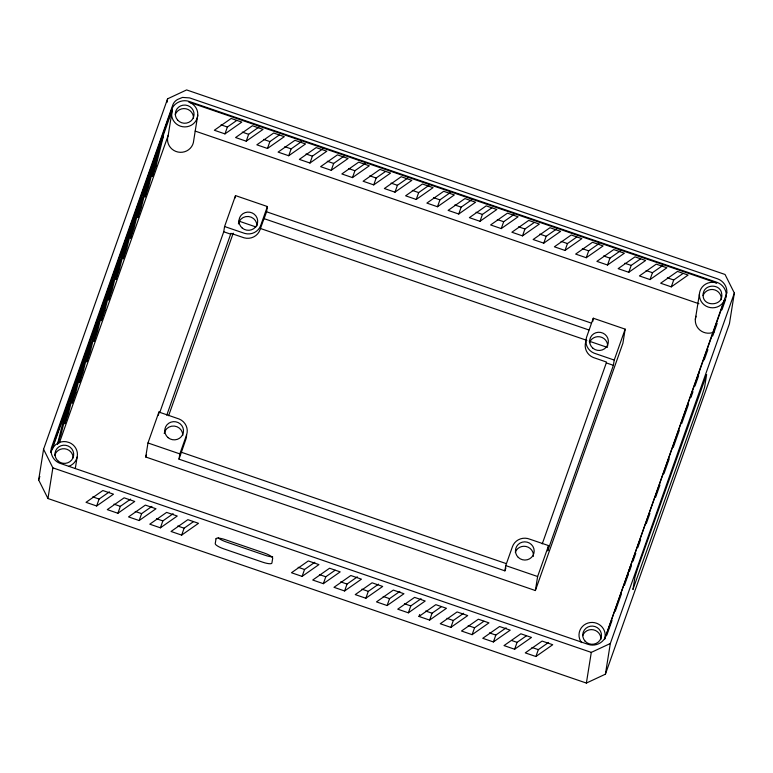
<?xml version="1.0" encoding="UTF-8"?>
<svg xmlns="http://www.w3.org/2000/svg" width="773" height="773" viewBox="0 0 773 773"><rect width="100%" height="100%" fill="white"/><g stroke="black" fill="none" stroke-linecap="round" stroke-linejoin="round"><path stroke-width="1.16" d="M50.67 452.273L171.577 109.66C174.041 102.78 182.215 99.05 189.085 101.418L716.977 282.338C722.542 284.261 726.61 289.846 726.291 295.788M38.65 479.936L43.568 449.258L167.586 98.818L186.622 89.929L725.045 274.473L734.35 293.064L729.432 323.742L605.414 674.182L586.378 683.071L47.955 498.527L38.65 479.936L39.858 476.516M47.955 498.527L52.873 467.858L43.568 449.258M75.29 468.554L77.145 456.998M167.016 102.355L167.586 98.818M59.357 442.91L168.214 135.323L172.282 109.911A13.122 12.745 9.1 0 0 180.428 126.183A13.122 12.745 9.1 0 0 197.086 118.404A13.122 12.745 9.1 0 0 188.941 102.133L716.735 283.024A13.122 12.745 9.1 0 0 700.087 290.803A13.122 12.745 9.1 0 0 708.223 307.074A13.122 12.745 9.1 0 0 724.881 299.296L604.505 639.426A13.122 12.745 9.1 0 0 590.157 622.555A13.122 12.745 9.1 0 0 581.509 642.595M197.762 115.148L193.694 140.56A13.122 12.745 9.1 0 1 178.012 152.049A13.122 12.745 9.1 0 1 168.214 135.323M504.895 570.851L505.745 565.594L512.431 546.695A13.122 12.745 9.1 0 1 529.853 539.206L548.569 545.593L547.719 550.859L613.385 365.329L614.226 360.073L593.973 353.106A13.122 12.745 9.1 0 1 586.601 337.125L593.287 318.225L625.164 329.153L622.922 343.173L535.38 590.543L145.73 456.998L147.972 442.968L158.919 412.048L179.172 419.024A13.122 12.745 9.1 0 1 186.544 435.006L179.848 453.896L179.007 459.162L504.895 570.851L505.938 567.904M158.407 415.207L158.919 412.048M179.007 459.162L185.839 439.383A13.122 12.745 9.1 0 0 186.535 434.658M159.682 412.753L223.735 231.784L224.576 226.528L235.514 195.608L267.4 206.536L266.559 211.792L264.124 218.662L588.871 329.965M235.147 197.946L235.514 195.608M166.765 415.188L230.953 233.34L244.142 237.833A13.122 12.745 9.1 0 0 260.008 229.813L264.269 217.783L264.124 218.662M535.38 590.543L537.621 576.523L548.569 545.593M592.785 321.384L593.287 318.225M542.25 543.873L606.303 362.904L606.438 362.025L593.268 357.484A13.122 12.745 9.1 0 1 585.895 341.502M586.378 683.071L591.297 652.393L610.322 643.503L734.35 293.064M605.414 674.182L610.322 643.503M695.333 319.471L699.401 294.059M721.18 299.653L721.112 296.89A9.373 9.102 9.1 0 0 714.957 289.972C710.281 288.319 704.647 290.851 703.044 295.605M725.905 298.069L726.243 296.417M627.792 575.064L628.159 573.576M68.42 413.468L75.947 383.079L72.304 393.38L64.768 423.778L68.42 413.468L66.391 412.782M75.715 392.858L83.242 362.46L79.6 372.77L72.063 403.168L75.715 392.858L73.686 392.162M104.896 310.398L112.423 280.01L108.78 290.31L101.244 320.708L104.896 310.398L102.867 309.712M119.486 269.178L127.014 238.78L123.371 249.09L115.834 279.478L119.486 269.178L117.457 268.482M141.372 207.328L148.899 176.94L145.256 187.24L137.72 217.638L141.372 207.328L139.343 206.642M155.962 166.108L163.489 135.71L159.847 146.02L152.32 176.408L155.962 166.108L153.943 165.412M628.497 572.397L631.183 564.28M172.282 109.911L51.907 450.041L52.593 448.582A13.093 12.716 9.1 0 1 66.188 441.712L69.348 442.581A13.093 12.716 9.1 0 1 68.952 466.245M224.953 133.893L241.794 122.095L231.166 118.453L214.334 130.251L224.953 133.893L227.388 127.023L236.741 120.462M96.644 505.977L113.486 494.179L102.857 490.536L86.025 502.334L96.644 505.977L99.099 499.058L109.389 491.85M246.21 141.179L263.042 129.381L252.423 125.738L235.581 137.536L246.21 141.179L248.645 134.309L258.936 127.091M117.902 513.262L134.734 501.464L124.115 497.822L107.273 509.62L117.902 513.262L120.346 506.344L130.637 499.136M145.73 456.998L146.532 454.727M168.611 415.739L233.233 233.156M267.468 148.464L284.3 136.666L273.671 133.024L256.839 144.822L267.468 148.464L269.893 141.585L279.246 135.033M139.159 520.538L155.991 508.75L145.363 505.107L128.531 516.905L139.159 520.538L141.604 513.63L151.894 506.421M267.4 206.536L260.714 225.426A13.122 12.745 9.1 0 1 244.848 233.446L224.576 226.528M288.716 155.74L305.557 143.952L294.928 140.309L278.087 152.097L288.716 155.74L291.15 148.87L301.441 141.662M160.407 527.824L177.249 516.035L166.62 512.393L149.778 524.181L160.407 527.824L162.852 520.915L173.142 513.707M309.973 163.026L326.805 151.228L316.176 147.595L299.344 159.383L309.973 163.026L312.398 156.156L322.689 148.947M181.665 535.109L198.497 523.311L187.868 519.669L171.036 531.466L181.665 535.109L184.109 528.201L193.463 521.649M331.221 170.311L348.063 158.513L337.434 154.871L320.602 166.668L331.221 170.311L333.656 163.441L343.946 156.233M352.478 177.597L369.31 165.799L358.691 162.156L341.85 173.954L352.478 177.597L354.913 170.727L365.194 163.518M373.736 184.882L390.568 173.084L379.939 169.442L363.107 181.24L373.736 184.882L376.161 178.012L385.514 171.461M394.984 192.168L411.825 180.37L401.197 176.727L384.355 188.525L394.984 192.168L397.419 185.298L407.709 178.09M416.241 199.453L433.073 187.655L422.445 184.013L405.612 195.811L416.241 199.453L418.666 192.583L428.957 185.365M302.098 576.387L318.94 564.59L308.311 560.947L291.469 572.745L302.098 576.387L304.543 569.488L314.833 562.28M437.489 206.739L454.331 194.941L443.702 191.298L426.87 203.096L437.489 206.739L439.924 199.859L450.215 192.651M323.356 583.673L340.188 571.875L329.559 568.232L312.727 580.03L323.356 583.673L325.791 576.774L335.144 570.223M458.747 214.015L475.579 202.226L464.959 198.584L448.118 210.372L458.747 214.015L461.181 207.145L471.462 199.936M344.603 590.959L361.445 579.161L350.816 575.518L333.984 587.316L344.603 590.959L347.048 584.059L357.339 576.861M480.004 221.3L496.836 209.502L486.207 205.869L469.375 217.657L480.004 221.3L482.429 214.43L491.783 207.879M365.861 598.244L382.693 586.446L372.074 582.803L355.232 594.601L365.861 598.244L368.296 591.355L378.586 584.146M501.252 228.586L518.094 216.788L507.465 213.145L490.623 224.943L501.252 228.586L503.687 221.716L513.977 214.508M387.118 605.53L403.95 593.732L393.322 590.089L376.49 601.887L387.118 605.53L389.553 598.64L399.844 591.432M522.509 235.871L539.341 224.073L528.713 220.431L511.881 232.229L522.509 235.871L524.935 229.001L534.288 222.45M408.366 612.815L425.208 601.017L414.579 597.374L397.737 609.172L408.366 612.815L410.801 605.926L421.092 598.717M543.757 243.157L560.599 231.359L549.97 227.716L533.138 239.514L543.757 243.157L546.192 236.287L556.483 229.079M418.995 616.448L435.827 604.66L446.456 608.303L429.624 620.091L418.995 616.448L419.691 614.487M429.624 620.091L432.059 613.211L441.412 606.66M565.015 250.442L581.847 238.644L571.228 235.002L554.386 246.8L565.015 250.442L567.45 243.572L576.803 237.011M450.872 627.376L467.713 615.579L457.085 611.945L440.252 623.734L450.872 627.376L453.316 620.497L463.597 613.289M586.272 257.728L603.104 245.93L592.476 242.287L575.643 254.085L586.272 257.728L588.697 250.858L598.988 243.64M472.129 634.662L488.961 622.864L478.342 619.221L461.5 631.019L472.129 634.662L474.564 627.782L483.917 621.231M607.52 265.013L624.362 253.215L613.733 249.573L596.891 261.371L607.52 265.013L609.955 258.134L620.246 250.925M493.387 641.948L510.219 630.15L499.59 626.507L482.758 638.305L493.387 641.948L495.822 635.068L506.102 627.86M628.778 272.289L645.61 260.501L634.981 256.858L618.149 268.646L628.778 272.289L631.203 265.419L640.556 258.868M614.226 360.073L625.164 329.153M514.634 649.233L531.476 637.435L520.847 633.792L504.006 645.59L514.634 649.233L517.069 642.353L526.423 635.802M650.025 279.575L666.867 267.777L656.238 264.144L639.406 275.932L650.025 279.575L652.46 272.705L662.751 265.497M535.892 656.519L552.724 644.721L542.095 641.078L525.263 652.876L535.892 656.519L538.327 649.639L548.608 642.431M671.283 286.86L688.115 275.062L677.496 271.42L660.654 283.218L671.283 286.86L673.718 279.99L683.071 273.439M606.786 635.213L612.023 620.419M615.24 611.317L621.279 594.244M624.507 585.142L628.13 574.899M629.338 571.489L631.348 565.797M632.961 561.246L635.783 553.284M637.793 547.593L640.614 539.631M646.257 523.698L649.88 513.456M655.514 497.532L659.949 485.009M663.968 473.636L669.205 458.843M673.235 447.461L679.274 430.397M681.689 423.565L688.54 404.221M690.956 397.399L692.966 391.708M694.985 386.017L698.608 375.775M704.242 359.851L707.865 349.609M712.706 335.955L717.131 323.433M721.963 309.78L725.586 299.538M696.84 378.76L699.217 372.586M221.01 124.83L227.388 127.023M242.268 132.115L248.645 134.309M263.516 139.401L269.893 141.585M284.773 146.686L291.15 148.87M306.031 153.972L312.398 156.156M327.279 161.257L333.656 163.441M348.536 168.543L354.913 170.727M369.784 175.829L376.161 178.012M391.041 183.104L397.419 185.298M412.299 190.39L418.666 192.583M433.547 197.675L439.924 199.859M454.804 204.961L461.181 207.145M476.052 212.246L482.429 214.43M497.31 219.532L503.687 221.716M518.567 226.818L524.935 229.001M539.815 234.103L546.192 236.287M561.072 241.379L567.45 243.572M582.32 248.664L588.697 250.858M603.578 255.95L609.955 258.134M624.835 263.235L631.203 265.419M646.083 270.521L652.46 272.705M667.341 277.807L673.718 279.99M195.154 131.072L698.956 303.741M266.559 211.792L591.306 323.095M238.789 221.068L255.902 226.943M260.472 228.499L586.871 340.371M589.161 341.154L607.414 347.415M223.735 231.784L230.818 234.209M606.303 362.904L613.385 365.329M181.442 452.282L506.189 563.585M147.972 442.968L179.848 453.896M505.745 565.594L537.621 576.523M52.873 467.858L591.297 652.393M92.721 496.875L99.099 499.058M113.969 504.16L120.346 506.344M135.227 511.446L141.604 513.63M156.484 518.731L162.852 520.915M177.732 526.017L184.109 528.201M298.165 567.305L304.543 569.488M319.423 574.59L325.791 576.774M340.671 581.876L347.048 584.059M361.928 589.161L368.296 591.355M383.176 596.447L389.553 598.64M404.434 603.742L410.801 605.926M425.681 611.028L432.059 613.211M446.939 618.313L453.316 620.497M468.187 625.599L474.564 627.782M489.444 632.884L495.822 635.068M511.755 640.537L517.069 642.353M531.95 647.455L538.327 649.639M714.165 331.975A13.122 12.745 9.1 0 1 696.009 316.215M272.666 556.84A9.373 2.184 19.5 0 1 265.149 555.294L226.189 541.931A9.373 2.184 19.5 0 1 218.228 537.776M238.393 223.928A9.373 9.102 9.1 0 1 248.51 216.517A9.373 9.102 9.1 0 1 256.984 225.813M164.214 433.479A9.373 9.102 9.1 0 1 174.331 426.078A9.373 9.102 9.1 0 1 182.805 435.373M589.461 342.71A9.373 9.102 9.1 0 1 607.675 345.975M515.272 552.289A9.373 9.102 9.1 0 1 533.438 556.328M582.687 635.648A9.373 9.102 9.1 0 1 600.882 639.397M175.268 114.626A9.373 9.102 9.1 0 1 193.463 118.366M54.69 455.51A9.373 9.102 9.1 0 1 73.135 457.8M632.981 589.326L701.932 395.679L704.599 387.215L706.628 374.528L637.667 568.426L635 576.9L632.981 589.326M703.227 293.953C701.362 307.364 723.992 306.746 721.692 293.779C720.658 283.411 703.971 283.768 703.227 293.953M216.015 538.791L215.242 543.612A9.373 2.184 19.5 0 0 223.745 548.84L262.714 562.193A9.373 2.184 19.5 0 0 271.912 563.044L272.685 558.222A9.373 2.184 19.5 0 0 264.182 552.995L225.214 539.641A9.373 2.184 19.5 0 0 216.015 538.791M726.804 292.909L605.732 636.256C603.23 643.165 595.036 646.759 588.166 644.382L59.55 463.153A13.837 13.441 9.1 0 1 54.129 459.133L53.076 457.664A13.837 13.441 9.1 0 1 51.347 447.973L172.939 104.587A10.764 10.455 9.1 0 1 177.645 99.437L182.496 97.417L189.646 97.91L717.547 278.831C723.315 280.802 727.451 286.783 726.804 292.909M65.009 413.999L57.473 444.388L61.125 434.088L68.652 403.69L65.009 413.999M86.895 352.159L79.358 382.548L83.011 372.248L90.538 341.85L86.895 352.159M94.19 331.54L86.653 361.938L90.306 351.628L97.833 321.23L94.19 331.54M101.485 310.93L93.948 341.318L97.601 331.018L105.128 300.62L101.485 310.93M116.076 269.7L108.539 300.098L112.191 289.788L119.718 259.39L116.076 269.7M130.666 228.47L123.129 258.868L126.782 248.558L134.309 218.17L130.666 228.47M137.961 207.86L130.424 238.248L134.077 227.948L141.604 197.55L137.961 207.86M152.552 166.63L145.015 197.028L148.667 186.718L156.194 156.32L152.552 166.63M585.045 641.097A9.373 9.102 9.1 0 0 600.959 638.218A9.373 9.102 9.1 0 0 590.311 626.227A9.373 9.102 9.1 0 0 585.045 641.097M58.419 461.297A9.373 9.102 9.1 0 0 73.58 455.838A9.373 9.102 9.1 0 0 61.009 445.75A9.373 9.102 9.1 0 0 58.419 461.297M177.626 120.076A9.373 9.102 9.1 0 0 193.54 117.187A9.373 9.102 9.1 0 0 182.892 105.196A9.373 9.102 9.1 0 0 177.626 120.076M593.007 348.294A9.373 9.102 9.1 0 0 608.235 343.019A9.373 9.102 9.1 0 0 595.809 332.776A9.373 9.102 9.1 0 0 593.007 348.294M242.307 228.122A9.373 9.102 9.1 0 0 257.544 222.846A9.373 9.102 9.1 0 0 245.109 212.614A9.373 9.102 9.1 0 0 242.307 228.122M518.258 557.381A9.373 9.102 9.1 0 0 533.892 553.313A9.373 9.102 9.1 0 0 522.335 542.144A9.373 9.102 9.1 0 0 518.258 557.381M168.127 437.682A9.373 9.102 9.1 0 0 183.365 432.407A9.373 9.102 9.1 0 0 170.93 422.164A9.373 9.102 9.1 0 0 168.127 437.682"/></g></svg>
